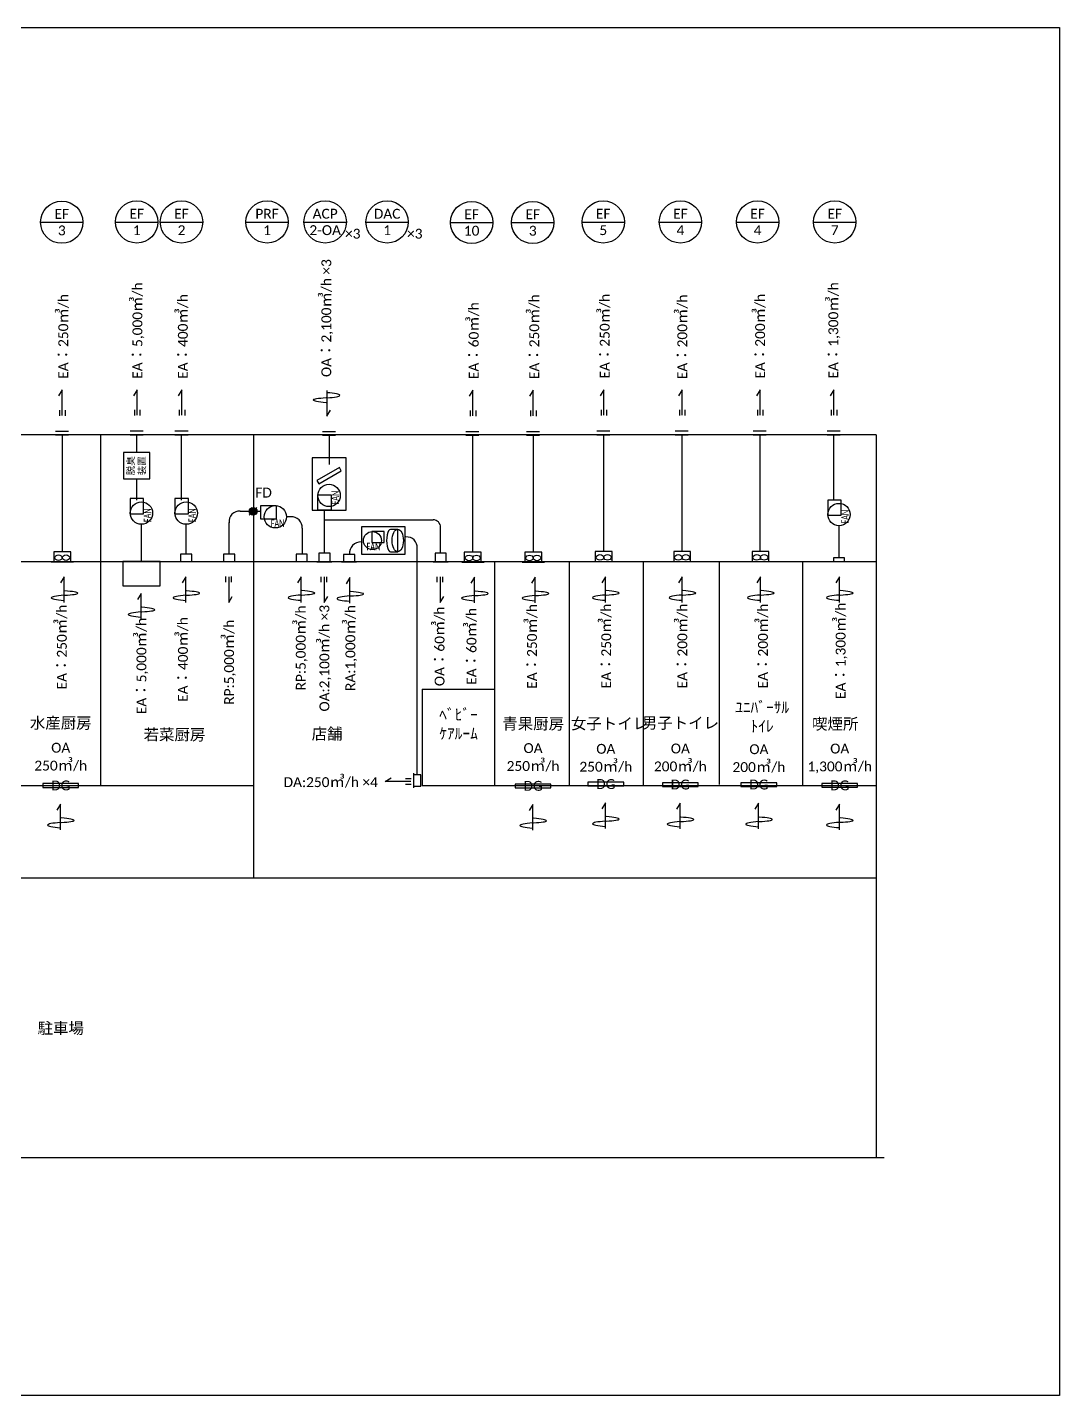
# Model space of a CAD drawing. Extents: x 593 to 1136, y -1139 to -772.
# Drawn here: x 859.5 to 1136.1, y -1138.7 to -771.9 of the extents above; entities that cross this region are included whole.
import ezdxf

# ---------------------------------------------------------------- set-up
doc = ezdxf.new("R2010")
doc.units = 0
doc.header["$MEASUREMENT"] = 0
doc.layers.get('0').update_dxf_attribs({"linetype": 'CONTINUOUS'})
doc.layers.get('Defpoints').update_dxf_attribs({"color": 21, "linetype": 'CONTINUOUS'})
for name, color, linetype in [('00機器番号', 3, 'CONTINUOUS'), ('10機器､器具', 2, 'CONTINUOUS'), ('21OA(外気ダクト)', 4, 'CONTINUOUS'), ('22EA(排気ダクト)', 1, 'CONTINUOUS'), ('23SA(給気ダクト)', 4, 'CONTINUOUS'), ('94吹出､吸込', 3, 'CONTINUOUS'), ('A_室名', 9, 'CONTINUOUS'), ('A_建築', 8, 'CONTINUOUS')]:
    doc.layers.add(name, color=color, linetype=linetype)
doc.styles.add('HORIZONTALBIGFONT', font='txt.shx', dxfattribs={"bigfont": 'bigfont.shx'})
doc.styles.add('MtXpl_Calibri', font='calibri.ttf')

# ---------------------------------------------------------------- blocks, each defined once
blk = doc.blocks.new('FD')
at = {"layer": '10機器､器具', "linetype": 'Continuous'}
for p, q in [((-103, -8), (8, 103)), ((-103, -103), (103, 103)), ((-101, 22), (-22, 101)), ((-99, -30), (30, 99)), ((-90, -50), (50, 90)), ((-79, -66), (66, 79)), ((-66, -79), (79, 66)), ((-50, -90), (90, 50)), ((-30, -99), (99, 30)), ((-8, -103), (103, 8)), ((22, -101), (101, -22))]:
    blk.add_line(p, q, dxfattribs=at)
blk.add_ellipse((0, 0), major_axis=(-72.9, 72.9), ratio=1, start_param=3.926991, end_param=10.210176, dxfattribs=at)

msp = doc.modelspace()

# ---------------------------------------------------------------- linework, layer by layer
at = {"color": 7, "linetype": 'Continuous'}
for p, q in [((958.73, -906.5), (956.76, -906.5)), ((958.73, -912.5), (958.73, -906.5)), ((956.76, -912.5), (958.73, -912.5))]:
    msp.add_line(p, q, dxfattribs=at)
msp.add_lwpolyline([(937.03, -893.44), (937.53, -894.31), (943.59, -890.81), (943.09, -889.94)], close=True, dxfattribs=at)
msp.add_ellipse((956.76, -909.5), major_axis=(0, -3), ratio=0.338694, start_param=-3.141593, end_param=0, dxfattribs=at)
msp.add_ellipse((958.73, -909.5), major_axis=(0, 3), ratio=0.5, dxfattribs=at)
at = {"layer": '00機器番号', "color": 2}
for p, q in [((863, -824.2), (874.36, -824.2)), ((883.09, -824.13), (894.45, -824.13)), ((895.09, -824.13), (906.45, -824.13)), ((918.02, -824.13), (929.38, -824.13)), ((933.59, -824.13), (944.95, -824.13)), ((950.2, -824.13), (961.56, -824.13)), ((972.85, -824.29), (984.22, -824.29)), ((989.23, -824.29), (1000.6, -824.29)), ((1008.12, -824.13), (1019.49, -824.13)), ((1028.8, -824.13), (1040.17, -824.13)), ((1049.49, -824.13), (1060.85, -824.13)), ((1070.17, -824.13), (1081.53, -824.13))]:
    msp.add_line(p, q, dxfattribs=at)
for centre in [(868.68, -824.18), (888.77, -824.11), (900.77, -824.11), (923.7, -824.11), (939.27, -824.11), (955.88, -824.11), (978.53, -824.26), (994.91, -824.26), (1013.8, -824.11), (1034.49, -824.11), (1055.17, -824.11), (1075.85, -824.11)]:
    msp.add_ellipse(centre, major_axis=(5.68, 0), ratio=0.995261, dxfattribs=at)
at = {"layer": '10機器､器具'}
for p, q in [((887.02, -880.13), (890.52, -880.13)), ((899.02, -880.13), (902.52, -880.13)), ((1012.09, -880.13), (1015.59, -880.13)), ((1033.09, -880.13), (1036.59, -880.13)), ((1053.99, -880.13), (1057.49, -880.13)), ((1073.79, -880.13), (1077.29, -880.13)), ((866.96, -880.19), (870.46, -880.19)), ((866.96, -881.19), (870.46, -881.19)), ((887.02, -881.13), (890.52, -881.13)), ((899.02, -881.13), (902.52, -881.13)), ((938.56, -880.28), (942.06, -880.28)), ((938.56, -881.28), (942.06, -881.28)), ((976.98, -880.28), (980.48, -880.28)), ((976.98, -881.28), (980.48, -881.28)), ((993.2, -880.28), (996.7, -880.28)), ((993.2, -881.28), (996.7, -881.28)), ((1012.09, -881.13), (1015.59, -881.13)), ((1033.09, -881.13), (1036.59, -881.13)), ((1053.99, -881.13), (1057.49, -881.13)), ((1073.79, -881.13), (1077.29, -881.13)), ((865.86, -915.19), (871.86, -915.19)), ((900.02, -915.13), (904.02, -915.13)), ((911.52, -915.13), (915.52, -915.13)), ((930.99, -915.13), (934.99, -915.13)), ((937.07, -915.19), (941.07, -915.19)), ((943.69, -915.21), (947.69, -915.21)), ((968.21, -915.19), (972.21, -915.19)), ((975.88, -915.28), (981.88, -915.28)), ((992.1, -915.28), (998.1, -915.28)), ((1010.99, -915.13), (1016.99, -915.13)), ((1031.99, -915.13), (1037.99, -915.13)), ((1052.99, -915.13), (1058.99, -915.13)), ((1074.99, -915.13), (1078.99, -915.13)), ((962.95, -971.81), (962.95, -975.81))]:
    msp.add_line(p, q, dxfattribs=at)
for points in [[(892.3, -892.97), (892.3, -885.91), (885.24, -885.91), (885.24, -892.97)], [(944.86, -901.31), (944.86, -887.31), (935.76, -887.31), (935.76, -901.31)], [(890.62, -902.31), (890.62, -898.23), (887.02, -898.23), (887.02, -902.31)], [(902.62, -902.31), (902.62, -898.23), (899.02, -898.23), (899.02, -902.31)], [(940.91, -897.23), (940.91, -901.31), (937.31, -901.31), (937.31, -897.23)], [(926.1, -903.73), (922.02, -903.73), (922.02, -900.13), (926.1, -900.13)], [(1077.59, -902.71), (1077.59, -898.63), (1073.99, -898.63), (1073.99, -902.71)], [(948.99, -913.17), (960.74, -913.17), (960.74, -905.83), (948.99, -905.83)], [(951.79, -909.99), (955.09, -909.99), (955.09, -907.08), (951.79, -907.08)], [(866.55, -915.19), (871.07, -915.19), (871.07, -912.54), (866.55, -912.54)], [(976.57, -915.28), (981.09, -915.28), (981.09, -912.62), (976.57, -912.62)], [(992.79, -915.28), (997.3, -915.28), (997.3, -912.62), (992.79, -912.62)], [(1011.68, -915.13), (1016.19, -915.13), (1016.19, -912.47), (1011.68, -912.47)], [(1032.68, -915.13), (1037.19, -915.13), (1037.19, -912.47), (1032.68, -912.47)], [(1053.68, -915.13), (1058.19, -915.13), (1058.19, -912.47), (1053.68, -912.47)], [(885.02, -921.63), (895.02, -921.63), (895.02, -915.13), (885.02, -915.13)], [(863.6, -975.65), (873.2, -975.65), (873.2, -974.65), (863.6, -974.65)], [(990.19, -975.76), (999.79, -975.76), (999.79, -974.76), (990.19, -974.76)], [(1009.69, -975.28), (1019.29, -975.28), (1019.29, -974.28), (1009.69, -974.28)], [(1029.67, -975.41), (1039.27, -975.41), (1039.27, -974.41), (1029.67, -974.41)], [(1050.72, -975.41), (1060.32, -975.41), (1060.32, -974.41), (1050.72, -974.41)], [(1072.39, -975.63), (1081.99, -975.63), (1081.99, -974.63), (1072.39, -974.63)]]:
    msp.add_lwpolyline(points, close=True, dxfattribs=at)
for points in [[(903.52, -915.13), (903.52, -913.13), (900.52, -913.13), (900.52, -915.13)], [(915.02, -915.13), (915.02, -913.13), (912.02, -913.13), (912.02, -915.13)], [(934.49, -915.13), (934.49, -913.13), (931.49, -913.13), (931.49, -915.13)], [(940.57, -915.19), (940.57, -912.86), (937.57, -912.86), (937.57, -915.19)], [(971.71, -915.19), (971.71, -912.86), (968.71, -912.86), (968.71, -915.19)], [(947.19, -915.21), (947.19, -913.21), (944.19, -913.21), (944.19, -915.21)], [(1078.49, -915.13), (1078.49, -914.13), (1075.49, -914.13), (1075.49, -915.13)], [(962.95, -975.31), (964.95, -975.31), (964.95, -972.31), (962.95, -972.31)]]:
    msp.add_lwpolyline(points, dxfattribs=at)
for centre, radius in [((940.31, -897.41), 3), ((890.02, -902.13), 3), ((902.02, -902.13), 3), ((925.92, -903.13), 3), ((1076.99, -902.53), 3), ((951.94, -909.5), 2.42)]:
    msp.add_circle(centre, radius, dxfattribs=at)
for centre in [(867.81, -914.08), (869.81, -914.08), (977.83, -914.16), (979.83, -914.16), (994.04, -914.16), (996.04, -914.16), (1012.93, -914.01), (1014.93, -914.01), (1033.93, -914.01), (1035.93, -914.01), (1054.93, -914.01), (1056.93, -914.01)]:
    msp.add_ellipse(centre, major_axis=(1, 0), ratio=0.741722, dxfattribs=at)
at = {"layer": '21OA(外気ダクト)'}
for p, q in [((940.36, -881.44), (940.36, -889.1)), ((939.07, -912.86), (939.07, -901.39)), ((970.21, -912.86), (970.21, -905.93))]:
    msp.add_line(p, q, dxfattribs=at)
at = {"layer": '21OA(外気ダクト)', "linetype": 'Continuous'}
msp.add_line((939.07, -903.93), (968.21, -903.93), dxfattribs=at)
msp.add_arc((968.21, -905.93), 2, 0, 90, dxfattribs=at)
at = {"layer": '22EA(排気ダクト)'}
for p, q in [((868.76, -881.35), (868.76, -912.54)), ((888.72, -881.29), (888.72, -885.91)), ((900.72, -881.29), (900.72, -898.63)), ((978.78, -881.44), (978.78, -912.62)), ((995, -881.44), (995, -912.62)), ((1013.89, -881.29), (1013.89, -912.47)), ((1034.89, -881.29), (1034.89, -912.47)), ((1055.79, -881.29), (1055.79, -912.47)), ((1075.49, -881.29), (1075.49, -898.63)), ((888.72, -892.97), (888.72, -898.63)), ((890.02, -915.13), (890.02, -905.12)), ((902.02, -913.13), (902.02, -905.13)), ((1076.99, -914.13), (1076.99, -905.37))]:
    msp.add_line(p, q, dxfattribs=at)
at = {"layer": '23SA(給気ダクト)'}
for p, q in [((916.52, -901.63), (922.12, -901.63)), ((913.52, -913.13), (913.52, -904.69)), ((930.28, -903.12), (928.98, -903.12)), ((933.09, -906.22), (933.09, -913.13)), ((963.95, -972.31), (963.95, -911.68))]:
    msp.add_line(p, q, dxfattribs=at)
for centre, major_axis, ratio in [((916.76, -904.87), (2.47, -2.4), 0.884836), ((929.83, -906.41), (-2.44, -2.44), 0.888921), ((960.69, -911.78), (-2.44, -2.44), 0.888921), ((949.14, -913.19), (2.52, -2.35), 0.948929)]:
    msp.add_ellipse(centre, major_axis=major_axis, ratio=ratio, start_param=2.356194, end_param=3.926991, dxfattribs=at)
at = {"layer": '94吹出､吸込', "linetype": 'Continuous'}
for p, q in [((868.82, -869.12), (867.84, -870.74)), ((868.82, -875.99), (868.82, -869.12)), ((888.87, -869.06), (887.89, -870.68)), ((888.87, -875.93), (888.87, -869.06)), ((900.87, -869.06), (899.89, -870.68)), ((900.87, -875.93), (900.87, -869.06)), ((1013.94, -869.06), (1012.96, -870.68)), ((1013.94, -875.93), (1013.94, -869.06)), ((1034.94, -869.06), (1033.96, -870.68)), ((1034.94, -875.93), (1034.94, -869.06)), ((1055.84, -869.06), (1054.86, -870.68)), ((1055.84, -875.93), (1055.84, -869.06)), ((1075.64, -869.06), (1074.66, -870.68)), ((1075.64, -875.93), (1075.64, -869.06)), ((939.72, -869.31), (939.72, -876.18)), ((978.84, -869.21), (977.86, -870.83)), ((978.84, -876.08), (978.84, -869.21)), ((995.05, -869.21), (994.07, -870.83)), ((995.05, -876.08), (995.05, -869.21)), ((868.09, -874.56), (868.09, -876.06)), ((869.59, -874.56), (869.59, -876.06)), ((888.14, -874.49), (888.14, -875.99)), ((889.64, -874.49), (889.64, -875.99)), ((900.14, -874.49), (900.14, -875.99)), ((901.64, -874.49), (901.64, -875.99)), ((939.72, -876.18), (940.71, -874.57)), ((978.11, -874.65), (978.11, -876.15)), ((979.61, -874.65), (979.61, -876.15)), ((994.32, -874.65), (994.32, -876.15)), ((995.82, -874.65), (995.82, -876.15)), ((1013.21, -874.49), (1013.21, -875.99)), ((1014.71, -874.49), (1014.71, -875.99)), ((1034.21, -874.49), (1034.21, -875.99)), ((1035.71, -874.49), (1035.71, -875.99)), ((1055.11, -874.49), (1055.11, -875.99)), ((1056.61, -874.49), (1056.61, -875.99)), ((1074.91, -874.49), (1074.91, -875.99)), ((1076.41, -874.49), (1076.41, -875.99)), ((869.29, -919.26), (868.31, -920.87)), ((869.29, -926.13), (869.29, -919.26)), ((901.94, -919.26), (900.96, -920.87)), ((901.94, -926.13), (901.94, -919.26)), ((912.64, -920.63), (912.64, -919.13)), ((913.41, -919.19), (913.41, -926.06)), ((914.14, -920.63), (914.14, -919.13)), ((932.84, -919.19), (931.86, -920.81)), ((932.84, -926.06), (932.84, -919.19)), ((938.2, -920.69), (938.2, -919.19)), ((938.97, -919.26), (938.97, -926.13)), ((939.7, -920.69), (939.7, -919.19)), ((945.9, -919.44), (944.92, -921.06)), ((945.9, -926.31), (945.9, -919.44)), ((969.33, -920.69), (969.33, -919.19)), ((970.1, -919.26), (970.1, -926.13)), ((970.83, -920.69), (970.83, -919.19)), ((979.31, -919.34), (978.33, -920.96)), ((979.31, -926.21), (979.31, -919.34)), ((995.52, -919.34), (994.54, -920.96)), ((995.52, -926.21), (995.52, -919.34)), ((1014.41, -919.19), (1013.43, -920.81)), ((1014.41, -926.06), (1014.41, -919.19)), ((1034.94, -919.19), (1033.96, -920.81)), ((1034.94, -926.06), (1034.94, -919.19)), ((1055.92, -919.19), (1054.94, -920.81)), ((1055.92, -926.06), (1055.92, -919.19)), ((1077.11, -919.19), (1076.13, -920.81)), ((1077.11, -926.06), (1077.11, -919.19)), ((889.94, -923.69), (888.96, -925.31)), ((889.94, -930.56), (889.94, -923.69)), ((913.41, -926.06), (914.39, -924.45)), ((938.97, -926.13), (939.95, -924.51)), ((970.1, -926.13), (971.08, -924.51)), ((955.35, -974.05), (956.97, -973.07)), ((962.22, -974.05), (955.35, -974.05)), ((960.79, -973.31), (962.29, -973.31)), ((960.79, -974.81), (962.29, -974.81)), ((868.33, -980.15), (867.35, -981.76)), ((868.33, -987.02), (868.33, -980.15)), ((994.91, -980.26), (993.93, -981.87)), ((994.91, -987.13), (994.91, -980.26)), ((1014.41, -979.78), (1013.43, -981.4)), ((1014.41, -986.65), (1014.41, -979.78)), ((1034.39, -979.91), (1033.41, -981.53)), ((1034.39, -986.78), (1034.39, -979.91)), ((1055.44, -979.91), (1054.46, -981.53)), ((1055.44, -986.78), (1055.44, -979.91)), ((1077.11, -980.13), (1076.13, -981.74)), ((1077.11, -987), (1077.11, -980.13))]:
    msp.add_line(p, q, dxfattribs=at)
for centre, major_axis, ratio, start_param, end_param in [((948.01, -872.07), (-11.95, 0.26), 0.07114, -0.783825, 0.786972), ((931.28, -870.57), (-11.9, 0), 0.083527, 2.356194, 3.926991), ((877.73, -924.87), (11.9, 0), 0.083527, 2.356194, 3.926991), ((861, -923.37), (11.95, -0.26), 0.07114, -0.783825, 0.786972), ((910.39, -924.87), (11.9, 0), 0.083527, 2.356194, 3.926991), ((893.66, -923.37), (11.95, -0.26), 0.07114, -0.783825, 0.786972), ((941.28, -924.81), (11.9, 0), 0.083527, 2.356194, 3.926991), ((924.56, -923.31), (11.95, -0.26), 0.07114, -0.783825, 0.786972), ((937.62, -923.56), (11.95, -0.26), 0.07114, -0.783825, 0.786972), ((971.02, -923.46), (11.95, -0.26), 0.07114, -0.783825, 0.786972), ((987.24, -923.46), (11.95, -0.26), 0.07114, -0.783825, 0.786972), ((1022.85, -924.81), (11.9, 0), 0.083527, 2.356194, 3.926991), ((1006.13, -923.31), (11.95, -0.26), 0.07114, -0.783825, 0.786972), ((1043.38, -924.81), (11.9, 0), 0.083527, 2.356194, 3.926991), ((1026.65, -923.31), (11.95, -0.26), 0.07114, -0.783825, 0.786972), ((1064.36, -924.81), (11.9, 0), 0.083527, 2.356194, 3.926991), ((1047.64, -923.31), (11.95, -0.26), 0.07114, -0.783825, 0.786972), ((1085.56, -924.81), (11.9, 0), 0.083527, 2.356194, 3.926991), ((1068.83, -923.31), (11.95, -0.26), 0.07114, -0.783825, 0.786972), ((881.66, -927.81), (11.95, -0.26), 0.07114, -0.783825, 0.786972), ((954.35, -925.06), (11.9, 0), 0.083527, 2.356194, 3.926991), ((987.75, -924.96), (11.9, 0), 0.083527, 2.356194, 3.926991), ((1003.96, -924.96), (11.9, 0), 0.083527, 2.356194, 3.926991), ((898.39, -929.31), (11.9, 0), 0.083527, 2.356194, 3.926991), ((876.77, -985.76), (11.9, 0), 0.083527, 2.356194, 3.926991), ((860.05, -984.26), (11.95, -0.26), 0.07114, -0.783825, 0.786972), ((1003.35, -985.87), (11.9, 0), 0.083527, 2.356194, 3.926991), ((986.63, -984.37), (11.95, -0.26), 0.07114, -0.783825, 0.786972), ((1022.85, -985.4), (11.9, 0), 0.083527, 2.356194, 3.926991), ((1006.13, -983.9), (11.95, -0.26), 0.07114, -0.783825, 0.786972), ((1042.84, -985.53), (11.9, 0), 0.083527, 2.356194, 3.926991), ((1026.11, -984.03), (11.95, -0.26), 0.07114, -0.783825, 0.786972), ((1063.89, -985.53), (11.9, 0), 0.083527, 2.356194, 3.926991), ((1047.16, -984.03), (11.95, -0.26), 0.07114, -0.783825, 0.786972), ((1085.55, -985.74), (11.9, 0), 0.083527, 2.356194, 3.926991), ((1068.83, -984.24), (11.95, -0.26), 0.07114, -0.783825, 0.786972)]:
    msp.add_ellipse(centre, major_axis=major_axis, ratio=ratio, start_param=start_param, end_param=end_param, dxfattribs=at)
at = {"layer": 'A_建築'}
for p, q in [((1075.78, -881.13), (644.96, -881.13)), ((879.09, -881.26), (879.09, -975.13)), ((920.02, -881.11), (920.02, -999.86)), ((1086.94, -881.13), (1075.78, -881.13)), ((1086.99, -881.13), (1086.99, -1074.88)), ((671.09, -915.13), (1086.98, -915.13)), ((984.68, -915.41), (984.68, -975.21)), ((1004.68, -915.41), (1004.68, -975.21)), ((1024.49, -915.26), (1024.49, -975.13)), ((1044.88, -914.98), (1044.88, -974.9)), ((1067.24, -915.13), (1067.24, -975.05)), ((965.28, -949.36), (965.28, -975.34)), ((965.28, -949.36), (984.68, -949.36)), ((686.09, -975.13), (919.96, -975.13)), ((965.53, -975.13), (1086.99, -975.13)), ((671.09, -999.86), (1087.05, -999.86)), ((632.54, -1074.84), (1089.09, -1074.84))]:
    msp.add_line(p, q, dxfattribs=at)
at = {"layer": 'Defpoints', "linetype": 'Continuous'}
msp.add_lwpolyline([(592.99, -771.95), (1136.12, -771.95), (1136.12, -1138.69), (592.99, -1138.69)], close=True, dxfattribs=at)

# ---------------------------------------------------------------- block references
at = {"xscale": 0.01, "yscale": 0.01, "zscale": 0.01}
msp.add_blockref('FD', (919.97, -901.68), dxfattribs=at)

# ---------------------------------------------------------------- texts
at = {"color": 7, "linetype": 'Continuous', "style": 'MtXpl_Calibri', "width": 0.7}
for p in [(942.94, -899.83), (892.64, -904.55), (904.64, -904.54), (1079.61, -904.94)]:
    msp.add_text('FAN', height=2, rotation=90, dxfattribs=at).set_placement(p)
for p in [(924.68, -905.84), (950.37, -912.1)]:
    msp.add_text('FAN', height=2, dxfattribs=at).set_placement(p)
at = {"rotation": 90, "style": 'HORIZONTALBIGFONT'}
for s, insert, char_height, width, attachment_point in [('{\\fCalibri|b0|i0|c0|p34;\\C7;OA\\fMS PGothic|b0|i0|c128|p50;\\H1.14583x;：\\fCalibri|b0|i0|c0|p34;\\H0.87273x;2,100\\fMS PGothic|b0|i0|c128|p50;\\H1.14583x;㎥\\fCalibri|b0|i0|c0|p34;\\H0.87273x;/h ×3}', (939.65, -865.68), 2.64584, 32.2886, 4), ('{\\fCalibri|b0|i0|c0|p34;\\C7;EA\\fMS PGothic|b0|i0|c128|p50;\\H1.14583x;：\\fCalibri|b0|i0|c0|p34;\\H0.87273x;5,000\\fMS PGothic|b0|i0|c128|p50;\\H1.14583x;㎥\\fCalibri|b0|i0|c0|p34;\\H0.87273x;/h}', (889.02, -866.14), 2.64584, 28.8776, 4), ('{\\fCalibri|b0|i0|c0|p34;\\H1x;\\C7;EA\\fMS PGothic|b0|i0|c128|p50;\\H1.14583x;：\\fCalibri|b0|i0|c0|p34;\\H0.87273x;1,300\\fMS PGothic|b0|i0|c128|p50;\\H1.14583x;㎥\\fCalibri|b0|i0|c0|p34;\\H0.87273x;/h}', (1075.54, -866.08), 2.64584, 28.8776, 4), ('{\\fCalibri|b0|i0|c0|p34;\\H1x;\\C7;EA\\fMS PGothic|b0|i0|c128|p50;\\H1.14583x;：\\fCalibri|b0|i0|c0|p34;\\H0.87273x;250\\fMS PGothic|b0|i0|c128|p50;\\H1.14583x;㎥\\fCalibri|b0|i0|c0|p34;\\H0.87273x;/h}', (868.97, -866.14), 2.64584, 28.8776, 4), ('{\\fCalibri|b0|i0|c0|p34;\\H1x;\\C7;EA\\fMS PGothic|b0|i0|c128|p50;\\H1.14583x;：\\fCalibri|b0|i0|c0|p34;\\H0.87273x;400\\fMS PGothic|b0|i0|c128|p50;\\H1.14583x;㎥\\fCalibri|b0|i0|c0|p34;\\H0.87273x;/h}', (901.02, -866.14), 2.64584, 28.8776, 4), ('{\\fCalibri|b0|i0|c0|p34;\\C7;EA\\fMS PGothic|b0|i0|c128|p50;\\H1.14583x;：\\fCalibri|b0|i0|c0|p34;\\H0.87273x;60\\fMS PGothic|b0|i0|c128|p50;\\H1.14583x;㎥\\fCalibri|b0|i0|c0|p34;\\H0.87273x;/h}', (978.99, -866.23), 2.64584, 28.8776, 4), ('{\\fCalibri|b0|i0|c0|p34;\\H1x;\\C7;EA\\fMS PGothic|b0|i0|c128|p50;\\H1.14583x;：\\fCalibri|b0|i0|c0|p34;\\H0.87273x;250\\fMS PGothic|b0|i0|c128|p50;\\H1.14583x;㎥\\fCalibri|b0|i0|c0|p34;\\H0.87273x;/h}', (995.2, -866.23), 2.64584, 28.8776, 4), ('{\\fCalibri|b0|i0|c0|p34;\\H1x;\\C7;EA\\fMS PGothic|b0|i0|c128|p50;\\H1.14583x;：\\fCalibri|b0|i0|c0|p34;\\H0.87273x;250\\fMS PGothic|b0|i0|c128|p50;\\H1.14583x;㎥\\fCalibri|b0|i0|c0|p34;\\H0.87273x;/h}', (1014.09, -866.08), 2.64584, 28.8776, 4), ('{\\fCalibri|b0|i0|c0|p34;\\H1x;\\C7;EA\\fMS PGothic|b0|i0|c128|p50;\\H1.14583x;：\\fCalibri|b0|i0|c0|p34;\\H0.87273x;200\\fMS PGothic|b0|i0|c128|p50;\\H1.14583x;㎥\\fCalibri|b0|i0|c0|p34;\\H0.87273x;/h}', (1034.88, -866.26), 2.64584, 28.8776, 4), ('{\\fCalibri|b0|i0|c0|p34;\\H1x;\\C7;EA\\fMS PGothic|b0|i0|c128|p50;\\H1.14583x;：\\fCalibri|b0|i0|c0|p34;\\H0.87273x;200\\fMS PGothic|b0|i0|c128|p50;\\H1.14583x;㎥\\fCalibri|b0|i0|c0|p34;\\H0.87273x;/h}', (1055.74, -866.08), 2.64584, 28.8776, 4), ('\\C7;\\fＭＳ Ｐゴシック|b0|i0|;\\H1.8189826607704;脱臭\\P装置', (888.77, -889.44), 1.819, 7.0556, 5), ('{\\fCalibri|b0|i0|c0|p34;\\C7;EA\\fMS PGothic|b0|i0|c128|p50;\\H1.14583x;：\\fCalibri|b0|i0|c0|p34;\\H0.87273x;250\\fMS PGothic|b0|i0|c128|p50;\\H1.14583x;㎥\\fCalibri|b0|i0|c0|p34;\\H0.87273x;/h}', (868.59, -938.05), 2.64584, 28.8776, 5), ('{\\fCalibri|b0|i0|c0|p34;\\C7;RP:5,000\\fMS PGothic|b0|i0|c128|p50;\\H1.14583x;㎥\\fCalibri|b0|i0|c0|p34;\\H0.87273x;/h}', (932.8, -938.28), 2.64584, 26.9357, 5), ('{\\fCalibri|b0|i0|c0|p34;\\C7;OA:2,100\\fMS PGothic|b0|i0|c128|p50;\\H1.14583x;㎥\\fCalibri|b0|i0|c0|p34;\\H0.87273x;/h ×3}', (939.14, -941.04), 2.64584, 32, 5), ('{\\fCalibri|b0|i0|c0|p34;\\H1x;\\C7;RA:1,000\\fMS PGothic|b0|i0|c128|p50;\\H1.14583x;㎥\\fCalibri|b0|i0|c0|p34;\\H0.87273x;/h}', (946.09, -938.31), 2.64584, 26.9357, 5), ('{\\fCalibri|b0|i0|c0|p34;\\C7;OA\\fMS PGothic|b0|i0|c128|p50;\\H1.14583x;：\\fCalibri|b0|i0|c0|p34;\\H0.87273x;60\\fMS PGothic|b0|i0|c128|p50;\\H1.14583x;㎥\\fCalibri|b0|i0|c0|p34;\\H0.87273x;/h}', (969.82, -937.86), 2.64584, 28.8776, 5), ('{\\fCalibri|b0|i0|c0|p34;\\C7;EA\\fMS PGothic|b0|i0|c128|p50;\\H1.14583x;：\\fCalibri|b0|i0|c0|p34;\\H0.87273x;60\\fMS PGothic|b0|i0|c128|p50;\\H1.14583x;㎥\\fCalibri|b0|i0|c0|p34;\\H0.87273x;/h}', (978.39, -937.86), 2.64584, 28.8776, 5), ('{\\fCalibri|b0|i0|c0|p34;\\H1x;\\C7;EA\\fMS PGothic|b0|i0|c128|p50;\\H1.14583x;：\\fCalibri|b0|i0|c0|p34;\\H0.87273x;250\\fMS PGothic|b0|i0|c128|p50;\\H1.14583x;㎥\\fCalibri|b0|i0|c0|p34;\\H0.87273x;/h}', (994.6, -937.86), 2.64584, 28.8776, 5), ('{\\fCalibri|b0|i0|c0|p34;\\H1x;\\C7;EA\\fMS PGothic|b0|i0|c128|p50;\\H1.14583x;：\\fCalibri|b0|i0|c0|p34;\\H0.87273x;250\\fMS PGothic|b0|i0|c128|p50;\\H1.14583x;㎥\\fCalibri|b0|i0|c0|p34;\\H0.87273x;/h}', (1014.49, -937.77), 2.64584, 28.8776, 5), ('{\\fCalibri|b0|i0|c0|p34;\\H1x;\\C7;EA\\fMS PGothic|b0|i0|c128|p50;\\H1.14583x;：\\fCalibri|b0|i0|c0|p34;\\H0.87273x;200\\fMS PGothic|b0|i0|c128|p50;\\H1.14583x;㎥\\fCalibri|b0|i0|c0|p34;\\H0.87273x;/h}', (1034.89, -937.77), 2.64584, 28.8776, 5), ('{\\fCalibri|b0|i0|c0|p34;\\H1x;\\C7;EA\\fMS PGothic|b0|i0|c128|p50;\\H1.14583x;：\\fCalibri|b0|i0|c0|p34;\\H0.87273x;200\\fMS PGothic|b0|i0|c128|p50;\\H1.14583x;㎥\\fCalibri|b0|i0|c0|p34;\\H0.87273x;/h}', (1056.49, -937.77), 2.64584, 28.8776, 5), ('{\\fCalibri|b0|i0|c0|p34;\\H1x;\\C7;EA\\fMS PGothic|b0|i0|c128|p50;\\H1.14583x;：\\fCalibri|b0|i0|c0|p34;\\H0.87273x;1,300\\fMS PGothic|b0|i0|c128|p50;\\H1.14583x;㎥\\fCalibri|b0|i0|c0|p34;\\H0.87273x;/h}', (1077.49, -939.05), 2.64584, 28.8776, 5), ('{\\fCalibri|b0|i0|c0|p34;\\C7;EA\\fMS PGothic|b0|i0|c128|p50;\\H1.14583x;：\\fCalibri|b0|i0|c0|p34;\\H0.87273x;5,000\\fMS PGothic|b0|i0|c128|p50;\\H1.14583x;㎥\\fCalibri|b0|i0|c0|p34;\\H0.87273x;/h}', (890.1, -943.13), 2.64584, 28.8776, 5), ('{\\fCalibri|b0|i0|c0|p34;\\H1x;\\C7;EA\\fMS PGothic|b0|i0|c128|p50;\\H1.14583x;：\\fCalibri|b0|i0|c0|p34;\\H0.87273x;400\\fMS PGothic|b0|i0|c128|p50;\\H1.14583x;㎥\\fCalibri|b0|i0|c0|p34;\\H0.87273x;/h}', (901.03, -941.38), 2.64584, 28.8776, 5), ('{\\fCalibri|b0|i0|c0|p34;\\C7;RP:5,000\\fMS PGothic|b0|i0|c128|p50;\\H1.14583x;㎥\\fCalibri|b0|i0|c0|p34;\\H0.87273x;/h}', (913.59, -942.12), 2.64584, 26.1868, 5)]:
    msp.add_mtext(s, dxfattribs=dict(at, insert=insert, char_height=char_height, width=width, attachment_point=attachment_point))
at = {"attachment_point": 5, "style": 'HORIZONTALBIGFONT'}
for s, insert, char_height, width in [('\\C7;\\fCalibri|b0|i0|;\\H2.6458414077759;FD', (922.77, -896.65), 2.6458, 7.5), ('{\\fCalibri|b0|i0|c0|p34;\\H1x;\\C7;OA\\P250\\fMS PGothic|b0|i0|c128|p50;\\H1.14583x;㎥\\fCalibri|b0|i0|c0|p34;\\H0.87273x;/h}', (868.4, -967.51), 2.6458, 22.0052), ('{\\fCalibri|b0|i0|c0|p34;\\H1x;\\C7;OA\\P250\\fMS PGothic|b0|i0|c128|p50;\\H1.14583x;㎥\\fCalibri|b0|i0|c0|p34;\\H0.87273x;/h}', (994.99, -967.62), 2.6458, 22.0052), ('{\\fCalibri|b0|i0|c0|p34;\\H1x;\\C7;OA\\P250\\fMS PGothic|b0|i0|c128|p50;\\H1.14583x;㎥\\fCalibri|b0|i0|c0|p34;\\H0.87273x;/h}', (1014.49, -967.81), 2.6458, 22.0052), ('{\\fCalibri|b0|i0|c0|p34;\\H1x;\\C7;OA\\P200\\fMS PGothic|b0|i0|c128|p50;\\H1.14583x;㎥\\fCalibri|b0|i0|c0|p34;\\H0.87273x;/h}', (1034.47, -967.72), 2.6458, 22.0052), ('{\\fCalibri|b0|i0|c0|p34;\\H1x;\\C7;OA\\P200\\fMS PGothic|b0|i0|c128|p50;\\H1.14583x;㎥\\fCalibri|b0|i0|c0|p34;\\H0.87273x;/h}', (1055.52, -967.91), 2.6458, 22.0052), ('{\\fCalibri|b0|i0|c0|p34;\\H1x;\\C7;OA\\P1,300\\fMS PGothic|b0|i0|c128|p50;\\H1.14583x;㎥\\fCalibri|b0|i0|c0|p34;\\H0.87273x;/h}', (1077.19, -967.91), 2.6458, 22.0052), ('\\C7;\\fCalibri|b0|i0|;\\H2.6458414077759;DG', (868.4, -975.15), 2.6458, 9.6), ('{\\fCalibri|b0|i0|c0|p34;\\C7;DA:250\\fMS PGothic|b0|i0|c128|p50;\\H1.14583x;㎥\\fCalibri|b0|i0|c0|p34;\\H0.87273x;/h ×4}', (940.77, -974.15), 2.64584, 34.2472), ('\\C7;\\fCalibri|b0|i0|;\\H2.6458414077759;DG', (994.99, -975.26), 2.6458, 9.6), ('\\C7;\\fCalibri|b0|i0|;\\H2.6458414077759;DG', (1014.49, -974.78), 2.6458, 9.6), ('\\C7;\\fCalibri|b0|i0|;\\H2.6458414077759;DG', (1034.47, -974.91), 2.6458, 9.6), ('\\C7;\\fCalibri|b0|i0|;\\H2.6458414077759;DG', (1055.52, -974.91), 2.6458, 9.6), ('\\C7;\\fCalibri|b0|i0|;\\H2.6458414077759;DG', (1077.19, -975.13), 2.6458, 9.6)]:
    msp.add_mtext(s, dxfattribs=dict(at, insert=insert, char_height=char_height, width=width))
at = {"layer": '00機器番号', "color": 2, "char_height": 2.6458, "attachment_point": 5, "style": 'HORIZONTALBIGFONT'}
for s, insert, width in [('\\C7;\\fCalibri|b0|i0|;\\H2.6458414077759;EF\\P3', (868.68, -824.18), 11.3662), ('\\C7;\\fCalibri|b0|i0|;\\H2.6458414077759;EF\\P1', (888.77, -824.11), 11.3662), ('\\C7;\\fCalibri|b0|i0|;\\H2.6458414077759;EF\\P2', (900.77, -824.11), 11.3662), ('\\C7;\\fCalibri|b0|i0|;\\H2.6458414077759;PRF\\P1', (923.7, -824.11), 11.3662), ('{\\fCalibri|b0|i0|c0|p34;\\C7;ACP\\P2-OA}', (939.27, -824.11), 11.3662), ('\\C7;\\fCalibri|b0|i0|;\\H2.6458414077759;DAC\\P1', (955.88, -824.11), 11.3662), ('{\\fCalibri|b0|i0|c0|p34;\\H1x;\\C7;EF\\P10}', (978.53, -824.26), 11.3662), ('\\C7;\\fCalibri|b0|i0|;\\H2.6458414077759;EF\\P3', (994.91, -824.26), 11.3662), ('\\C7;\\fCalibri|b0|i0|;\\H2.6458414077759;EF\\P5', (1013.8, -824.11), 11.3662), ('\\C7;\\fCalibri|b0|i0|;\\H2.6458414077759;EF\\P4', (1034.49, -824.11), 11.3662), ('\\C7;\\fCalibri|b0|i0|;\\H2.6458414077759;EF\\P4', (1055.17, -824.11), 11.3662), ('\\C7;\\fCalibri|b0|i0|;\\H2.6458414077759;EF\\P7', (1075.85, -824.11), 11.3662), ('\\C7;\\fCalibri|b0|i0|;\\H2.6458414077759;×3', (946.67, -827.27), 8.1683), ('\\C7;\\fCalibri|b0|i0|;\\H2.6458414077759;×3', (963.29, -827.27), 8.1683)]:
    msp.add_mtext(s, dxfattribs=dict(at, insert=insert, width=width))
at = {"layer": 'A_室名', "char_height": 3.0317, "attachment_point": 5, "style": 'HORIZONTALBIGFONT'}
for s, insert, width in [('{\\fMS PGothic|b0|i0|c128|p50;\\H1x;\\C7;ﾕﾆﾊﾞｰｻﾙ\\Pﾄｲﾚ}', (1056.39, -956.78), 26.1868), ('\\C7;\\fＭＳ Ｐゴシック|b0|i0|;\\H3.0316932797432;水産厨房', (868.4, -958.56), 19.592), ('{\\fMS PGothic|b0|i0|c128|p50;\\C7;ﾍﾞﾋﾞｰ\\Pｹｱﾙｰﾑ}', (975.02, -958.76), 19.592), ('\\C7;\\fＭＳ Ｐゴシック|b0|i0|;\\H3.0316932797432;青果厨房', (995.02, -958.76), 19.592), ('{\\fMS PGothic|b0|i0|c128|p50;\\H1x;\\C7;女子トイレ}', (1015.49, -958.73), 22.0052), ('\\C7;\\fＭＳ Ｐゴシック|b0|i0|;\\H3.0316932797432;男子トイレ', (1034.49, -958.56), 22.0052), ('\\C7;\\fＭＳ Ｐゴシック|b0|i0|;\\H3.0316932797432;喫煙所', (1075.98, -958.81), 22.0052), ('\\C7;\\fＭＳ Ｐゴシック|b0|i0|;\\H3.0316932797432;若菜厨房', (898.88, -961.69), 19.592), ('\\C7;\\fＭＳ Ｐゴシック|b0|i0|;\\H3.0316932797432;店舗', (939.78, -961.46), 52.2093), ('\\C7;\\fＭＳ Ｐゴシック|b0|i0|;\\H3.0316932797432;駐車場', (868.4, -1040.38), 30.0316)]:
    msp.add_mtext(s, dxfattribs=dict(at, insert=insert, width=width))

doc.saveas('drawing.dxf')
